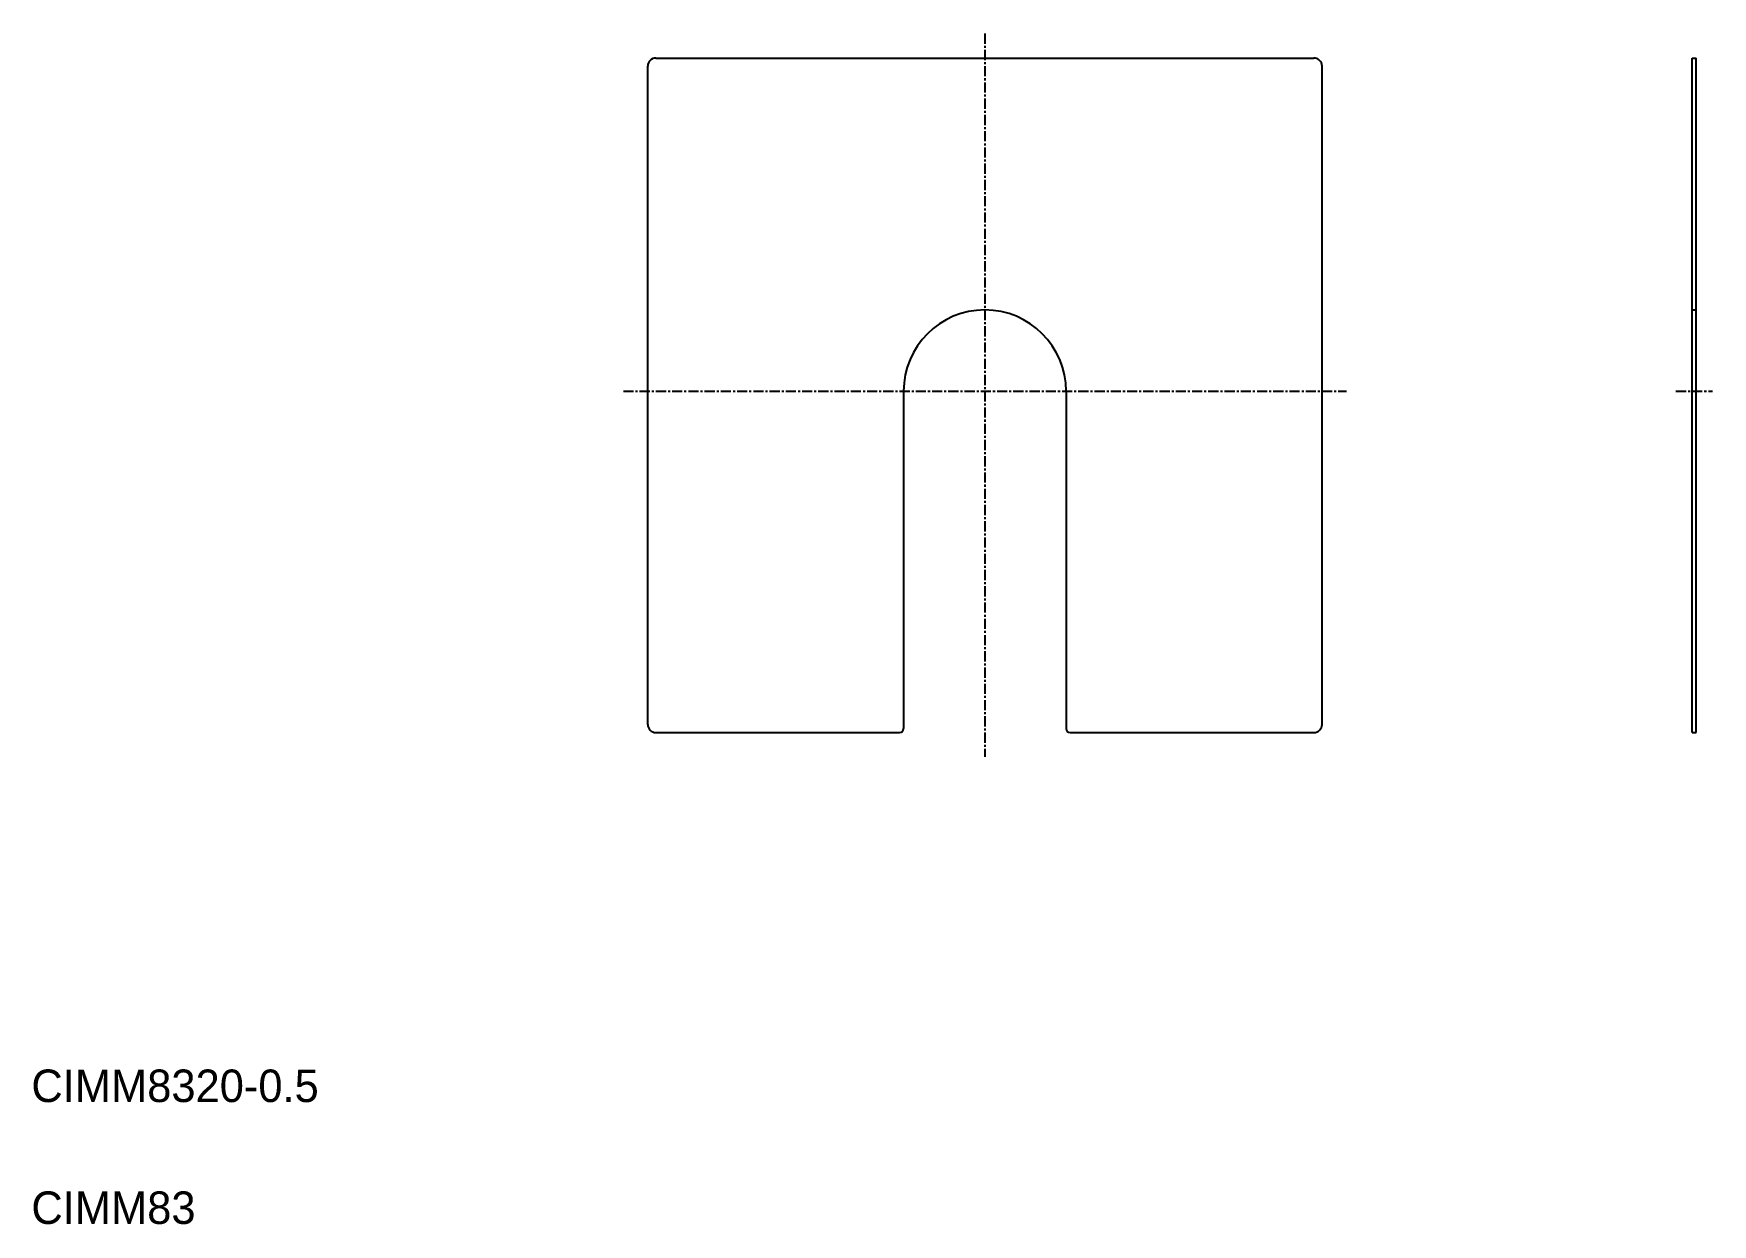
# Model space of a CAD drawing. Extents: x 10 to 217, y 10 to 156.
import ezdxf

# ---------------------------------------------------------------- set-up
doc = ezdxf.new("R2010")
doc.units = 0
doc.linetypes.add('CENTER', pattern=[2, 1.25, -0.25, 0.25, -0.25])
doc.linetypes.add('DASHED', pattern=[0.75, 0.5, -0.25])
doc.layers.get('0').update_dxf_attribs({"linetype": 'CONTINUOUS'})
doc.layers.add('CENTER', color=1, linetype='CENTER')

msp = doc.modelspace()

# ---------------------------------------------------------------- linework, layer by layer
at = {"color": 7, "linetype": 'CONTINUOUS'}
for p, q in [((86.87, 153.47), (167.87, 153.47)), ((214.43, 70.47), (214.43, 153.47)), ((214.43, 153.47), (214.93, 153.47)), ((214.93, 70.47), (214.93, 153.47)), ((85.87, 71.47), (85.87, 152.47)), ((168.87, 71.47), (168.87, 152.47)), ((117.37, 112.47), (117.37, 70.97)), ((137.37, 112.47), (137.37, 70.97)), ((86.87, 70.47), (116.87, 70.47)), ((137.87, 70.47), (167.87, 70.47)), ((214.43, 70.47), (214.93, 70.47))]:
    msp.add_line(p, q, dxfattribs=at)
at = {"color": 3, "linetype": 'DASHED'}
msp.add_line((214.43, 122.47), (214.93, 122.47), dxfattribs=at)
for p, q in [((214.93, 111.97), (214.93, 111.97)), ((214.93, 91.22), (214.93, 91.22))]:
    msp.add_line(p, q)
at = {"color": 7, "linetype": 'CONTINUOUS'}
for centre, radius, start, end in [((86.87, 152.47), 1, 90, 180), ((167.87, 152.47), 1, 0, 90), ((127.37, 112.47), 10, 0, 180), ((86.87, 71.47), 1, 180, 270), ((116.87, 70.97), 0.5, 270, 0), ((137.87, 70.97), 0.5, 180, 270), ((167.87, 71.47), 1, 270, 0)]:
    msp.add_arc(centre, radius, start, end, dxfattribs=at)
at = {"layer": 'CENTER', "color": 1, "linetype": 'CENTER'}
for p, q in [((127.37, 156.47), (127.37, 67.47)), ((82.87, 112.47), (171.87, 112.47)), ((212.43, 112.47), (216.93, 112.47))]:
    msp.add_line(p, q, dxfattribs=at)

# ---------------------------------------------------------------- texts
at = {"color": 7, "linetype": 'CONTINUOUS'}
for s, p in [('CIMM8320-0.5', (10, 25)), ('CIMM83', (10, 10))]:
    msp.add_text(s, height=4, dxfattribs=at).set_placement(p)

doc.saveas('drawing.dxf')
